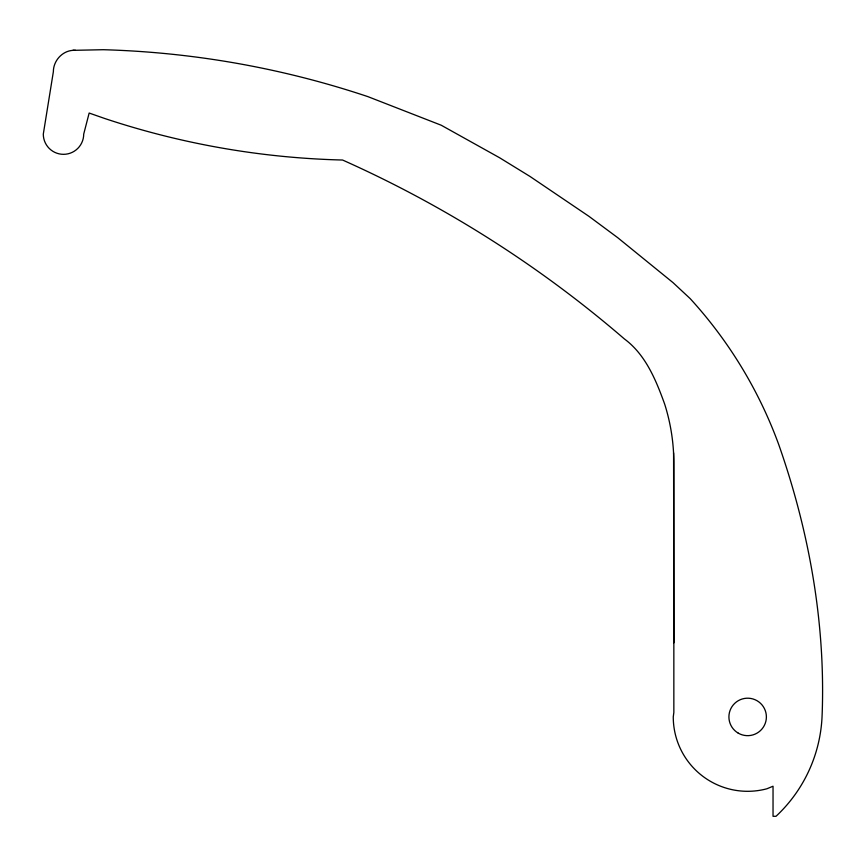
<?xml version="1.0" encoding="UTF-8"?>
<svg xmlns="http://www.w3.org/2000/svg" width="866" height="866" viewBox="0 0 866 866"><rect width="100%" height="100%" fill="white"/><g stroke="black" fill="none" stroke-linecap="round" stroke-linejoin="round"><path stroke-width="1.3" d="M72.917 50.347C62.081 51.007 53.313 60.945 53.367 71.694L43.3 134.122A20.21 20.21 0 0 0 63.51 154.332A20.21 20.21 0 0 0 83.71 134.122L89.155 113.045L104.418 118.393A816.79 816.79 0 0 0 342.568 160.026A1147.905 1147.905 0 0 1 624.408 338.952C645.592 354.605 655.995 380.077 664.666 404.108C670.685 423.063 673.791 442.927 673.845 462.823L673.845 712.458L673.261 716.918A74.389 74.389 0 0 0 766.897 788.774L773.035 786.231L773.035 816.292L776.012 816.292A145.293 145.293 0 0 0 822.04 716.918L822.202 712.967C825.363 621.885 808.952 530.706 778.848 444.886A440.123 440.123 0 0 0 690.159 298.597L672.99 282.608L617.631 237.62L588.988 216.359L529.895 176.383L499.509 157.699L441.216 125.224L367.931 96.646A915.99 915.99 0 0 0 103.26 49.708L72.917 50.347L75.396 50.293M673.586 452.875L673.845 642.832M738.233 733.134A18.749 18.749 0 0 0 766.388 716.972A18.749 18.749 0 0 0 738.319 700.67A18.749 18.749 0 0 0 738.233 733.134"/></g></svg>
